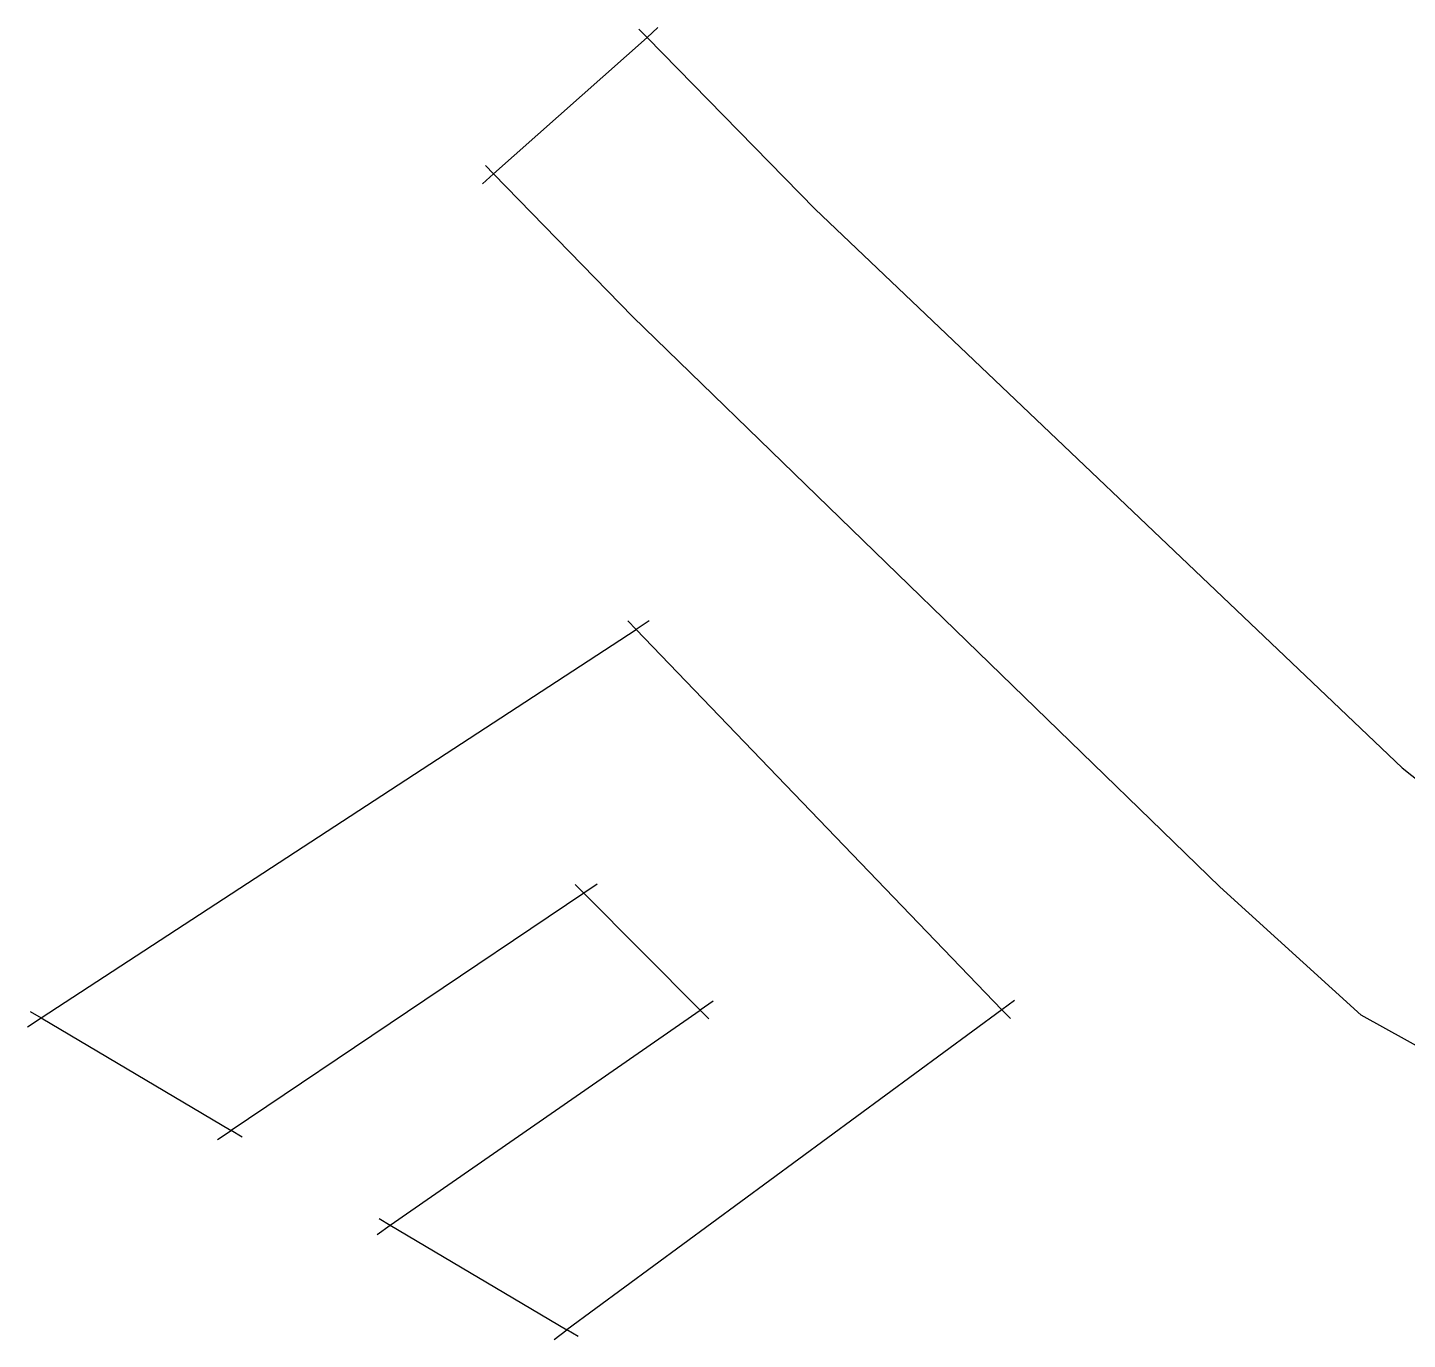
# Model space of a CAD drawing. Header units: inches. Extents: x 105 to 795, y 0 to 500.
# Drawn here: x 105.1 to 252.7, y 105 to 245.3 of the extents above; entities that cross this region are included whole.
import ezdxf

# ---------------------------------------------------------------- set-up
doc = ezdxf.new("R2010")
doc.units = ezdxf.units.IN
doc.header["$MEASUREMENT"] = 0

# ---------------------------------------------------------------- blocks, each defined once
blk = doc.blocks.new('block 50')
at = {"color": 7, "lineweight": 25, "true_color": 0xffffff}
blk.add_lwpolyline([(105.36, 140.11), (106.54, 139.42)], dxfattribs=at)
blk = doc.blocks.new('block 51')
at = {"color": 7, "lineweight": 25, "true_color": 0xffffff}
blk.add_lwpolyline([(128.02, 126.67), (126.84, 127.38)], dxfattribs=at)
blk = doc.blocks.new('block 52')
at = {"color": 7, "lineweight": 25, "true_color": 0xffffff}
blk.add_lwpolyline([(106.54, 139.42), (126.84, 127.38)], dxfattribs=at)
blk = doc.blocks.new('block 53')
at = {"color": 7, "lineweight": 25, "true_color": 0xffffff}
blk.add_lwpolyline([(142.69, 117.97), (143.88, 117.27)], dxfattribs=at)
blk = doc.blocks.new('block 54')
at = {"color": 7, "lineweight": 25, "true_color": 0xffffff}
blk.add_lwpolyline([(163.98, 105.35), (162.77, 106.06)], dxfattribs=at)
blk = doc.blocks.new('block 55')
at = {"color": 7, "lineweight": 25, "true_color": 0xffffff}
blk.add_lwpolyline([(143.88, 117.27), (162.77, 106.06)], dxfattribs=at)
blk = doc.blocks.new('block 211')
at = {"color": 7, "lineweight": 25, "true_color": 0xffffff}
blk.add_lwpolyline([(142.46, 116.28), (143.88, 117.27)], dxfattribs=at)
blk = doc.blocks.new('block 212')
at = {"color": 7, "lineweight": 25, "true_color": 0xffffff}
blk.add_lwpolyline([(178.43, 141.22), (177.03, 140.25)], dxfattribs=at)
blk = doc.blocks.new('block 213')
at = {"color": 7, "lineweight": 25, "true_color": 0xffffff}
blk.add_lwpolyline([(177.96, 139.32), (177.03, 140.25)], dxfattribs=at)
blk = doc.blocks.new('block 214')
at = {"color": 7, "lineweight": 25, "true_color": 0xffffff}
blk.add_lwpolyline([(163.67, 153.7), (164.58, 152.78)], dxfattribs=at)
blk = doc.blocks.new('block 215')
at = {"color": 7, "lineweight": 25, "true_color": 0xffffff}
blk.add_lwpolyline([(177.03, 140.25), (164.58, 152.78)], dxfattribs=at)
blk = doc.blocks.new('block 216')
at = {"color": 7, "lineweight": 25, "true_color": 0xffffff}
blk.add_lwpolyline([(165.99, 153.73), (164.58, 152.78)], dxfattribs=at)
blk = doc.blocks.new('block 217')
at = {"color": 7, "lineweight": 25, "true_color": 0xffffff}
blk.add_lwpolyline([(125.4, 126.41), (126.84, 127.38)], dxfattribs=at)
blk = doc.blocks.new('block 218')
at = {"color": 7, "lineweight": 25, "true_color": 0xffffff}
blk.add_lwpolyline([(164.58, 152.78), (126.84, 127.38)], dxfattribs=at)
blk = doc.blocks.new('block 219')
at = {"color": 7, "lineweight": 25, "true_color": 0xffffff}
blk.add_lwpolyline([(105.08, 138.46), (106.54, 139.42)], dxfattribs=at)
blk = doc.blocks.new('block 220')
at = {"color": 7, "lineweight": 25, "true_color": 0xffffff}
blk.add_lwpolyline([(171.58, 181.9), (170.17, 180.98)], dxfattribs=at)
blk = doc.blocks.new('block 221')
at = {"color": 7, "lineweight": 25, "true_color": 0xffffff}
blk.add_lwpolyline([(106.54, 139.42), (170.17, 180.98)], dxfattribs=at)
blk = doc.blocks.new('block 222')
at = {"color": 7, "lineweight": 25, "true_color": 0xffffff}
blk.add_lwpolyline([(169.28, 181.9), (170.17, 180.98)], dxfattribs=at)
blk = doc.blocks.new('block 223')
at = {"color": 7, "lineweight": 25, "true_color": 0xffffff}
blk.add_lwpolyline([(210.23, 139.35), (209.31, 140.3)], dxfattribs=at)
blk = doc.blocks.new('block 224')
at = {"color": 7, "lineweight": 25, "true_color": 0xffffff}
blk.add_lwpolyline([(170.17, 180.98), (209.31, 140.3)], dxfattribs=at)
blk = doc.blocks.new('block 225')
at = {"color": 7, "lineweight": 25, "true_color": 0xffffff}
blk.add_lwpolyline([(210.66, 141.29), (209.31, 140.3)], dxfattribs=at)
blk = doc.blocks.new('block 226')
at = {"color": 7, "lineweight": 25, "true_color": 0xffffff}
blk.add_lwpolyline([(161.39, 105.05), (162.77, 106.06)], dxfattribs=at)
blk = doc.blocks.new('block 227')
at = {"color": 7, "lineweight": 25, "true_color": 0xffffff}
blk.add_lwpolyline([(209.31, 140.3), (162.77, 106.06)], dxfattribs=at)
blk = doc.blocks.new('block 240')
at = {"color": 7, "lineweight": 25, "true_color": 0xffffff}
blk.add_lwpolyline([(170.47, 245.18), (171.34, 244.29)], dxfattribs=at)
blk = doc.blocks.new('block 241')
at = {"color": 7, "lineweight": 25, "true_color": 0xffffff}
blk.add_lwpolyline([(171.34, 244.29), (189.32, 225.91)], dxfattribs=at)
blk = doc.blocks.new('block 242')
at = {"color": 7, "lineweight": 25, "true_color": 0xffffff}
blk.add_lwpolyline([(189.32, 225.91), (252.11, 166.18)], dxfattribs=at)
blk = doc.blocks.new('block 243')
at = {"color": 7, "lineweight": 25, "true_color": 0xffffff}
blk.add_lwpolyline([(252.11, 166.18), (267.45, 154)], dxfattribs=at)
blk = doc.blocks.new('block 252')
at = {"color": 7, "lineweight": 25, "true_color": 0xffffff}
blk.add_lwpolyline([(267.88, 128.58), (247.74, 139.72)], dxfattribs=at)
blk = doc.blocks.new('block 253')
at = {"color": 7, "lineweight": 25, "true_color": 0xffffff}
blk.add_lwpolyline([(247.74, 139.72), (232.62, 153.46)], dxfattribs=at)
blk = doc.blocks.new('block 254')
at = {"color": 7, "lineweight": 25, "true_color": 0xffffff}
blk.add_lwpolyline([(232.62, 153.46), (169.81, 214.41)], dxfattribs=at)
blk = doc.blocks.new('block 255')
at = {"color": 7, "lineweight": 25, "true_color": 0xffffff}
blk.add_lwpolyline([(154.06, 230.58), (154.93, 229.69)], dxfattribs=at)
blk = doc.blocks.new('block 256')
at = {"color": 7, "lineweight": 25, "true_color": 0xffffff}
blk.add_lwpolyline([(169.81, 214.41), (154.93, 229.69)], dxfattribs=at)
blk = doc.blocks.new('block 257')
at = {"color": 7, "lineweight": 25, "true_color": 0xffffff}
blk.add_lwpolyline([(153.74, 228.63), (154.93, 229.69)], dxfattribs=at)
blk = doc.blocks.new('block 258')
at = {"color": 7, "lineweight": 25, "true_color": 0xffffff}
blk.add_lwpolyline([(172.51, 245.33), (171.34, 244.29)], dxfattribs=at)
blk = doc.blocks.new('block 259')
at = {"color": 7, "lineweight": 25, "true_color": 0xffffff}
blk.add_lwpolyline([(154.93, 229.69), (171.34, 244.29)], dxfattribs=at)
blk = doc.blocks.new('block 3643')
at = {"color": 7, "lineweight": 25, "true_color": 0xffffff}
blk.add_lwpolyline([(143.88, 117.27), (177.03, 140.25)], dxfattribs=at)

msp = doc.modelspace()

# ---------------------------------------------------------------- block references
for name in ['block 240', 'block 258', 'block 259', 'block 241', 'block 255', 'block 257', 'block 256', 'block 242', 'block 254', 'block 222', 'block 220', 'block 221', 'block 224', 'block 243', 'block 214', 'block 216', 'block 218', 'block 215', 'block 253', 'block 3643', 'block 227', 'block 212', 'block 213', 'block 225', 'block 223', 'block 219', 'block 50', 'block 52', 'block 252', 'block 217', 'block 51', 'block 211', 'block 53', 'block 55', 'block 226', 'block 54']:
    msp.add_blockref(name, (0, 0))

doc.saveas('drawing.dxf')
